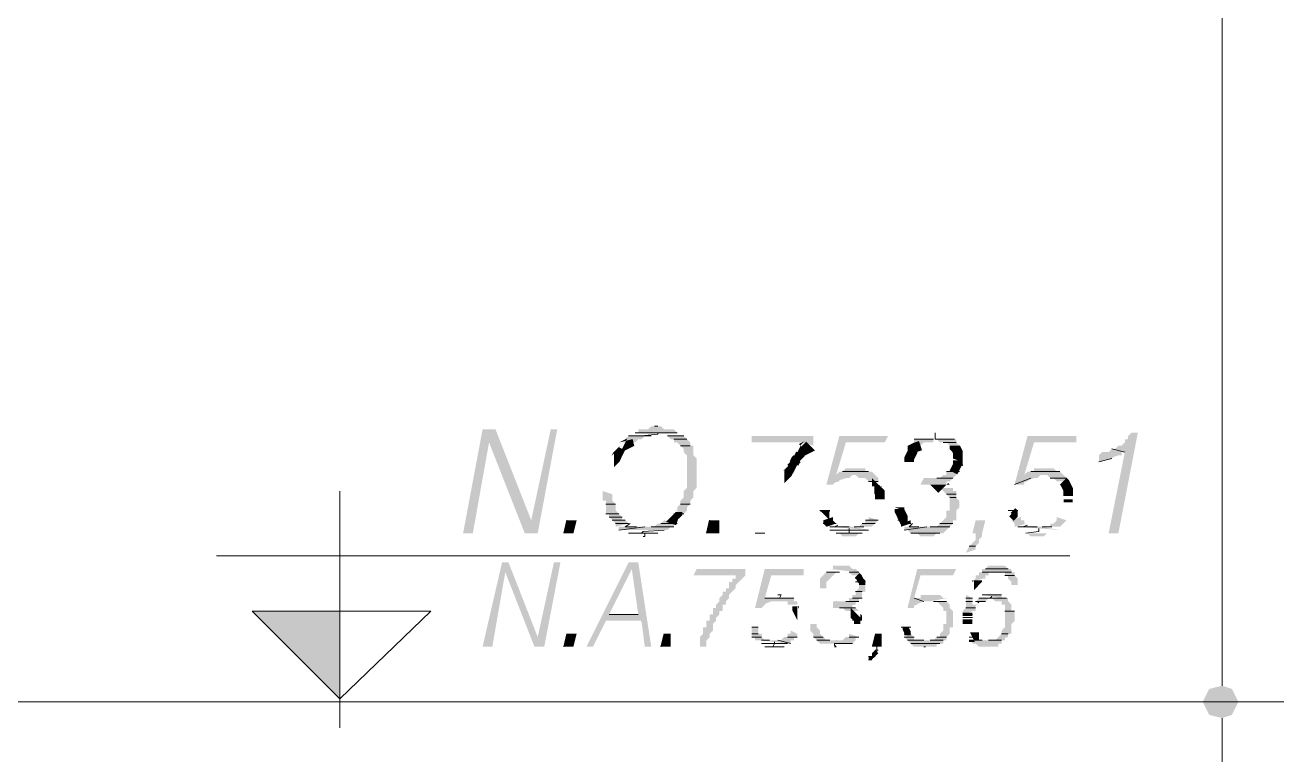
# Model space of a CAD drawing. Header units: millimetres. Extents: x 182 to 575, y -105 to 95.
# Drawn here: x 301.504 to 303.352, y 76.881 to 77.952 of the extents above; entities that cross this region are included whole.
import ezdxf

# ---------------------------------------------------------------- set-up
doc = ezdxf.new("R2010")
doc.units = ezdxf.units.MM
doc.header["$MEASUREMENT"] = 0
doc.layers.add('PDF_Geometry', color=7, linetype='Continuous')
doc.layers.add('PDF_Solid Fills', color=7, linetype='Continuous')

msp = doc.modelspace()

# ---------------------------------------------------------------- hatches: boundary and pattern name
at = {"layer": 'PDF_Solid Fills', "transparency": 33554559}
for points in [[(302.4040135875052, 77.35862357634167), (302.4040135875052, 77.3538634969766), (302.4611541166058, 77.3538634969766), (302.4563940107856, 77.35862357634167), (302.442107264754, 77.35862357634167), (302.4373471853889, 77.363386909675), (302.4230604393572, 77.363386909675), (302.4182971060237, 77.35862357634167)], [(302.2754393017909, 77.35862357634167), (302.2468690372407, 77.22529243877554), (302.1944886139603, 77.35862357634167), (302.1754417621084, 77.35862357634167), (302.1468682700449, 77.20624561337868), (302.1611550160767, 77.20624561337868), (302.1849652012619, 77.33957675094484), (302.2373456245423, 77.20624561337868), (302.2563924763941, 77.20624561337868), (302.2849659684576, 77.35862357634167)], [(302.6468689049656, 77.33957675094484), (302.6611556774524, 77.33481664512473), (302.6611556774524, 77.34910016364327), (302.570678322955, 77.34910016364327), (302.570678322955, 77.33957675094484)], [(302.6802025028493, 77.27767288851098), (302.6897259420026, 77.27767288851098), (302.6929018386942, 77.28084880284115), (302.699249354701, 77.2824362218443), (302.699249354701, 77.28402183324937), (302.7087727673994, 77.28719630120938), (302.7135361007328, 77.28719630120938), (302.718299434066, 77.2919596345427), (302.7230595134312, 77.2919596345427), (302.7278228467645, 77.28719630120938), (302.7373462594629, 77.28719630120938), (302.7421063652831, 77.2824362218443), (302.7563931113149, 77.2824362218443), (302.7563931113149, 77.28719630120938), (302.7516297779814, 77.2919596345427), (302.7468696986164, 77.29671974036282), (302.7373462594629, 77.29671974036282), (302.7373462594629, 77.30148304724113), (302.7087727673994, 77.30148304724113), (302.7040126880344, 77.29671974036282), (302.699249354701, 77.29671974036282), (302.6944892488809, 77.2919596345427), (302.7087727673994, 77.33957675094484), (302.7659165240132, 77.33957675094484), (302.7706798573466, 77.34910016364327), (302.699249354701, 77.34910016364327)], [(302.9706781906798, 77.28124498824195), (302.9754414975581, 77.2824362218443), (302.9778199201648, 77.28481463123245), (302.9849649367115, 77.28719630120938), (302.9897250160767, 77.28719630120938), (302.9944883494101, 77.2919596345427), (303.0040117621085, 77.2919596345427), (303.0087750954418, 77.28719630120938), (303.0135352012619, 77.28719630120938), (303.0182985345953, 77.2824362218443), (303.0373453599921, 77.2824362218443), (303.0278219472937, 77.2919596345427), (303.0230586139603, 77.29671974036282), (303.0182985345953, 77.29671974036282), (303.0135352012619, 77.30148304724113), (302.9849649367115, 77.30148304724113), (302.9849649367115, 77.29671974036282), (302.9754414975581, 77.29671974036282), (302.9706781906798, 77.2919596345427), (302.9849649367115, 77.33957675094484), (303.0468687991455, 77.33957675094484), (303.0468687991455, 77.34910016364327), (302.9754414975581, 77.34910016364327), (302.9563946721613, 77.27767288851098), (302.9706781906798, 77.27767288851098)], [(303.1225833275561, 77.34434005782316), (303.1182993017909, 77.34434005782316), (303.1182993017909, 77.33957675094484), (303.1135359684577, 77.33481664512473), (303.1087726351243, 77.33481664512473), (303.1040125557591, 77.3300533117914), (303.0992492224259, 77.3300533117914), (303.0944891166058, 77.3252932324263), (303.0849657039074, 77.3252932324263), (303.0802023705741, 77.32052989909297), (303.0802023705741, 77.31100648639455), (303.0992492224259, 77.31576656575967), (303.1016325193825, 77.31814986271618), (303.1087726351243, 77.32052989909297), (303.1135359684577, 77.32052989909297), (303.1135359684577, 77.3252932324263), (303.1182993017909, 77.3252932324263), (303.0944891166058, 77.20624561337868), (303.1087726351243, 77.20624561337868), (303.1373461536429, 77.3538634969766), (303.1278227144894, 77.3538634969766), (303.1230593811561, 77.34910016364327)], [(302.8802040636957, 77.31576656575967), (302.865917317664, 77.31576656575967), (302.8802040636957, 77.31100648639455)], [(302.8182969737486, 77.27767288851098), (302.8563938785105, 77.27767288851098), (302.8563938785105, 77.28190716089455), (302.8611539843307, 77.2824362218443), (302.865917317664, 77.28719630120938), (302.8706773970291, 77.2919596345427), (302.8754407303625, 77.29671974036282), (302.8611539843307, 77.30148304724113), (302.8611539843307, 77.29671974036282), (302.8563938785105, 77.29671974036282), (302.8563938785105, 77.2919596345427), (302.8516305716322, 77.2919596345427), (302.8468704658121, 77.28719630120938), (302.8230603070821, 77.28719630120938)], [(302.38020340232, 77.22529243877554), (302.38020340232, 77.23005254459565), (302.3754400954417, 77.23481587792898), (302.3706799896216, 77.23957595729405), (302.3706799896216, 77.24910262396071), (302.3659166562883, 77.25386270332578), (302.3659166562883, 77.26338614247922), (302.3516299102565, 77.26814947581258), (302.3516299102565, 77.25386270332578), (302.3563932435899, 77.25386270332578), (302.3563932435899, 77.23481587792898), (302.3611565769232, 77.23481587792898), (302.3611565769232, 77.23005254459565), (302.3659166562883, 77.22529243877554), (302.3706799896216, 77.22052913189722), (302.3706799896216, 77.21576902607714), (302.3897268414735, 77.22052913189722), (302.3849635081402, 77.22529243877554)], [(302.8421071324788, 77.21576902607714), (302.7944900425317, 77.21576902607714), (302.7944900425317, 77.21100569274378), (302.7992501218969, 77.21100569274378), (302.8040134552301, 77.20624561337868), (302.8135368679285, 77.20624561337868), (302.8182969737486, 77.20148228004538), (302.8373470531137, 77.20148228004538), (302.8421071324788, 77.20624561337868), (302.8516305716322, 77.20624561337868), (302.8563938785105, 77.21100569274378), (302.8611539843307, 77.21576902607714), (302.865917317664, 77.22052913189722), (302.865917317664, 77.22529243877554), (302.8706773970291, 77.22529243877554), (302.8706773970291, 77.23957595729405), (302.8754407303625, 77.24433929062738), (302.8754407303625, 77.25386270332578), (302.8706773970291, 77.25862603665911), (302.8706773970291, 77.26814947581258), (302.865917317664, 77.26814947581258), (302.865917317664, 77.27290955517762), (302.8468704658121, 77.27290955517762), (302.8516305716322, 77.26814947581258), (302.8563938785105, 77.26338614247922), (302.8611539843307, 77.25862603665911), (302.8611539843307, 77.23957595729405), (302.8563938785105, 77.23957595729405), (302.8563938785105, 77.23005254459565), (302.8516305716322, 77.22529243877554), (302.8468704658121, 77.22052913189722)], [(302.2992494869761, 77.22529243877554), (302.2944893811562, 77.20624561337868), (302.3087728996746, 77.20624561337868), (302.3135362330079, 77.22529243877554)], [(302.4516307039074, 77.21576902607714), (302.4563940107856, 77.21576902607714), (302.4563940107856, 77.22052913189722), (302.4611541166058, 77.22052913189722), (302.442107264754, 77.22529243877554), (302.4373471853889, 77.22052913189722), (302.4325838520555, 77.22052913189722), (302.4278205187222, 77.21576902607714), (302.3754400954417, 77.21576902607714), (302.3754400954417, 77.21100569274378), (302.4468705980872, 77.21100569274378)], [(302.5087744605211, 77.22529243877554), (302.5040111271878, 77.20624561337868), (302.5230612065528, 77.20624561337868), (302.5230612065528, 77.22529243877554)], [(302.6754424234841, 77.22529243877554), (302.6754424234841, 77.22052913189722), (302.6802025028493, 77.21576902607714), (302.6944892488809, 77.22052913189722), (302.6897259420026, 77.22529243877554), (302.6897259420026, 77.23005254459565)], [(302.8040134552301, 77.22052913189722), (302.8040134552301, 77.22529243877554), (302.7897267091984, 77.22052913189722), (302.7897267091984, 77.21576902607714)], [(302.8849641430609, 77.1776721213152), (302.8992509155477, 77.18243542819351), (302.8992509155477, 77.18719553401363), (302.9040109949127, 77.19195886734693), (302.9040109949127, 77.19671894671205), (302.908774328246, 77.20148228004538), (302.908774328246, 77.20624561337868), (302.9135376615794, 77.22529243877554), (302.8992509155477, 77.22529243877554), (302.8944875822142, 77.20624561337868), (302.8992509155477, 77.20624561337868), (302.8992509155477, 77.19671894671205), (302.8944875822142, 77.19195886734693), (302.8897274763942, 77.18719553401363)], [(302.9706781906798, 77.22529243877554), (302.9659180848598, 77.22529243877554), (302.9659180848598, 77.23005254459565), (302.9516313388281, 77.22529243877554), (302.9563946721613, 77.22052913189722), (302.9563946721613, 77.21576902607714), (302.9754414975581, 77.22052913189722), (302.9706781906798, 77.22052913189722)], [(302.7040126880344, 77.20148228004538), (302.7230595134312, 77.20148228004538), (302.7278228467645, 77.20624561337868), (302.699249354701, 77.20624561337868)], [(302.9802016033783, 77.20148228004538), (302.9992516827433, 77.20148228004538), (303.0040117621085, 77.20624561337868), (302.9754414975581, 77.20624561337868)], [(302.2802026351244, 77.16338860279669), (302.2563924763941, 77.05386439644747), (302.2135354658121, 77.16338860279669), (302.2040120266588, 77.16338860279669), (302.1754417621084, 77.03957765041574), (302.189725280627, 77.03957765041574), (302.208775359992, 77.14910185676496), (302.251632370574, 77.03957765041574), (302.2659158890926, 77.03957765041574), (302.2897260478227, 77.16338860279669)], [(302.9040109949127, 77.1443385234316), (302.8992509155477, 77.1443385234316), (302.8992509155477, 77.13957841761149), (302.8944875822142, 77.13481508427816), (302.908774328246, 77.13957841761149), (302.9135376615794, 77.13957841761149), (302.9135376615794, 77.1443385234316), (302.9182977409445, 77.1443385234316), (302.9182977409445, 77.14910185676496), (302.9421079261297, 77.14910185676496), (302.9421079261297, 77.1443385234316), (302.9468680054946, 77.1443385234316), (302.9468680054946, 77.13957841761149), (302.9516313388281, 77.13481508427816), (302.9516313388281, 77.13005500491309), (302.9611547515264, 77.13005500491309), (302.9611547515264, 77.13957841761149), (302.9563946721613, 77.1443385234316), (302.9563946721613, 77.14910185676496), (302.9516313388281, 77.14910185676496), (302.9516313388281, 77.15386193613), (302.9468680054946, 77.15386193613), (302.9421079261297, 77.15862526946336), (302.9182977409445, 77.15862526946336), (302.9135376615794, 77.15386193613), (302.908774328246, 77.15386193613), (302.908774328246, 77.14910185676496), (302.9040109949127, 77.14910185676496)], [(302.4944877144893, 77.03957765041574), (302.5040111271878, 77.03957765041574), (302.5040111271878, 77.04910106311414), (302.5087744605211, 77.05386439644747), (302.5087744605211, 77.05862450226758), (302.5135345398862, 77.0633878091459), (302.5135345398862, 77.0729112482993), (302.5182978732196, 77.07767132766443), (302.5182978732196, 77.08243466099776), (302.5230612065528, 77.08719799433106), (302.5230612065528, 77.09195807369616), (302.527821285918, 77.09195807369616), (302.527821285918, 77.1014815128496), (302.5325846192513, 77.1014815128496), (302.5325846192513, 77.10624481972792), (302.5373447250714, 77.11100492554803), (302.5373447250714, 77.11576825888136), (302.5421080584048, 77.12052833824643), (302.5468681377698, 77.12529167157976), (302.5468681377698, 77.13005500491309), (302.5516314711032, 77.13481508427816), (302.5563948044365, 77.13957841761149), (302.5611548838016, 77.1443385234316), (302.5611548838016, 77.15386193613), (302.4897276086693, 77.15386193613), (302.484964275336, 77.1443385234316), (302.5468681377698, 77.1443385234316), (302.5468681377698, 77.13957841761149), (302.5421080584048, 77.13957841761149), (302.5421080584048, 77.13481508427816), (302.5373447250714, 77.13481508427816), (302.5373447250714, 77.12529167157976), (302.5325846192513, 77.12529167157976), (302.5325846192513, 77.12052833824643), (302.527821285918, 77.12052833824643), (302.527821285918, 77.11576825888136), (302.5230612065528, 77.11100492554803), (302.5230612065528, 77.10624481972792), (302.5182978732196, 77.1014815128496), (302.5182978732196, 77.09672140702952), (302.5135345398862, 77.09672140702952), (302.5135345398862, 77.08719799433106), (302.5087744605211, 77.08719799433106), (302.5087744605211, 77.07767132766443), (302.5040111271878, 77.07767132766443), (302.5040111271878, 77.068147914966), (302.4992510213677, 77.068147914966), (302.4992510213677, 77.05862450226758), (302.4944877144893, 77.05386439644747)], [(302.5754416298332, 77.09672140702952), (302.5849650689868, 77.09672140702952), (302.5897251483518, 77.1014815128496), (302.5913132642536, 77.10306961993109), (302.5992518150184, 77.10624481972792), (302.6230587462354, 77.10624481972792), (302.6230587462354, 77.1014815128496), (302.6373454922672, 77.1014815128496), (302.6373454922672, 77.10624481972792), (302.6325821589338, 77.10624481972792), (302.6325821589338, 77.11100492554803), (302.5897251483518, 77.11100492554803), (302.5992518150184, 77.1443385234316), (302.6468689049656, 77.1443385234316), (302.6468689049656, 77.15386193613), (302.5897251483518, 77.15386193613)], [(302.6897259420026, 77.09672140702952), (302.7040126880344, 77.09672140702952), (302.7087727673994, 77.09195807369616), (302.7278228467645, 77.09195807369616), (302.7230595134312, 77.09672140702952), (302.718299434066, 77.09672140702952), (302.718299434066, 77.10080176326028), (302.7230595134312, 77.1014815128496), (302.7230595134312, 77.10624481972792), (302.7278228467645, 77.10624481972792), (302.7278228467645, 77.11100492554803), (302.7325829525846, 77.11100492554803), (302.7325829525846, 77.12052833824643), (302.7373462594629, 77.12052833824643), (302.7373462594629, 77.13005500491309), (302.7278228467645, 77.13005500491309), (302.7278228467645, 77.12529167157976), (302.7230595134312, 77.12052833824643), (302.7230595134312, 77.11576825888136), (302.718299434066, 77.11576825888136), (302.718299434066, 77.11100492554803), (302.7135361007328, 77.11100492554803), (302.7135361007328, 77.10624481972792), (302.6897259420026, 77.10624481972792)], [(302.8849641430609, 77.09672140702952), (302.8802040636957, 77.09195807369616), (302.8802040636957, 77.08719799433106), (302.8944875822142, 77.09195807369616), (302.8992509155477, 77.09195807369616), (302.8992509155477, 77.10029189465621), (302.9040109949127, 77.1014815128496), (302.8944875822142, 77.1014815128496), (302.8944875822142, 77.11100492554803), (302.8849641430609, 77.11576825888136)], [(302.5754416298332, 77.05386439644747), (302.5754416298332, 77.04910106311414), (302.5802017356534, 77.04910106311414), (302.6278220795688, 77.04434098374907), (302.6278220795688, 77.04910106311414), (302.6325821589338, 77.04910106311414), (302.6325821589338, 77.05386439644747), (302.6373454922672, 77.05386439644747), (302.6373454922672, 77.05862450226758), (302.6278220795688, 77.0633878091459), (302.6278220795688, 77.05862450226758), (302.6230587462354, 77.05862450226758), (302.6230587462354, 77.05386439644747), (302.6182986404153, 77.05386439644747), (302.613535333537, 77.04910106311414), (302.5897251483518, 77.04910106311414), (302.5849650689868, 77.05386439644747), (302.5849650689868, 77.05862450226758), (302.5802017356534, 77.05862450226758), (302.5802017356534, 77.068147914966), (302.570678322955, 77.068147914966), (302.570678322955, 77.05386439644747)], [(302.7040126880344, 77.04910106311414), (302.6802025028493, 77.04910106311414), (302.6754424234841, 77.05386439644747), (302.6706790901508, 77.05862450226758), (302.6706790901508, 77.0633878091459), (302.6659157568175, 77.068147914966), (302.6659157568175, 77.0729112482993), (302.656392344119, 77.0729112482993), (302.656392344119, 77.0633878091459), (302.6611556774524, 77.05862450226758), (302.6611556774524, 77.05386439644747), (302.6659157568175, 77.04910106311414), (302.6706790901508, 77.04434098374907), (302.718299434066, 77.04434098374907), (302.7230595134312, 77.04910106311414), (302.7230595134312, 77.05386439644747), (302.7278228467645, 77.05386439644747), (302.7135361007328, 77.05862450226758), (302.7135361007328, 77.05386439644747), (302.7087727673994, 77.05386439644747)], [(302.2992494869761, 77.05862450226758), (302.2944893811562, 77.03957765041574), (302.3087728996746, 77.03957765041574), (302.3135362330079, 77.05862450226758)], [(302.442107264754, 77.05862450226758), (302.4373471853889, 77.03957765041574), (302.4516307039074, 77.03957765041574), (302.4516307039074, 77.05862450226758)], [(302.7516297779814, 77.05862450226758), (302.7468696986164, 77.03957765041574), (302.7611564446481, 77.03957765041574), (302.7611564446481, 77.05862450226758)], [(302.7468696986164, 77.02053079856387), (302.7516297779814, 77.02529090438398), (302.7563931113149, 77.03005423771734), (302.7516297779814, 77.03481431708238), (302.7468696986164, 77.03005423771734), (302.7468696986164, 77.02529090438398), (302.7421063652831, 77.02529090438398), (302.7421063652831, 77.02053079856387)], [(303.2421070002036, 76.93957688321996), (303.2611538520556, 76.93481677739985), (303.2754405980874, 76.93957688321996), (303.2849640372408, 76.95862370861681), (303.2754405980874, 76.9776737879819), (303.2611538520556, 76.98243389380198), (303.2421070002036, 76.9776737879819), (303.2325835875052, 76.95862370861681)]]:
    msp.add_hatch(color=256, dxfattribs=at).paths.add_polyline_path(points)
h = msp.add_hatch(color=256, dxfattribs=at)
h.paths.add_polyline_path([(302.4135370002037, 77.34910016364327), (302.3897268414735, 77.34910016364327), (302.3849635081402, 77.34434005782316), (302.38020340232, 77.33957675094484), (302.399250254172, 77.33957675094484), (302.4040135875052, 77.34434005782316), (302.4087736668704, 77.34434005782316)])
h.paths.add_polyline_path([(302.4659174499392, 77.25386270332578), (302.4659174499392, 77.24910262396071), (302.4611541166058, 77.24433929062738), (302.4611541166058, 77.23957595729405), (302.4563940107856, 77.23957595729405), (302.4706775293042, 77.23481587792898), (302.4754408626376, 77.23957595729405), (302.4754408626376, 77.24433929062738), (302.4802041959708, 77.24910262396071), (302.4802041959708, 77.25386270332578), (302.484964275336, 77.25862603665911), (302.484964275336, 77.26814947581258), (302.4897276086693, 77.27290955517762), (302.4897276086693, 77.31576656575967), (302.484964275336, 77.32052989909297), (302.484964275336, 77.33481664512473), (302.4802041959708, 77.33481664512473), (302.4802041959708, 77.33957675094484), (302.4754408626376, 77.34434005782316), (302.4706775293042, 77.34910016364327), (302.4468705980872, 77.34910016364327), (302.4516307039074, 77.34434005782316), (302.4563940107856, 77.34434005782316), (302.4563940107856, 77.33957675094484), (302.4611541166058, 77.33957675094484), (302.4659174499392, 77.33481664512473), (302.4706775293042, 77.3300533117914), (302.4706775293042, 77.3252932324263), (302.4754408626376, 77.32052989909297), (302.4754408626376, 77.27290955517762), (302.4706775293042, 77.26814947581258), (302.4706775293042, 77.25862603665911)])
h = msp.add_hatch(color=256, dxfattribs=at)
h.paths.add_polyline_path([(302.8182969737486, 77.33481664512473), (302.8230603070821, 77.33957675094484), (302.8373470531137, 77.33957675094484), (302.8373470531137, 77.34434005782316), (302.8087735610503, 77.34434005782316), (302.8087735610503, 77.33957675094484), (302.8040134552301, 77.33481664512473)])
h.paths.add_polyline_path([(302.8754407303625, 77.33481664512473), (302.8706773970291, 77.33957675094484), (302.8706773970291, 77.34434005782316), (302.8421071324788, 77.34434005782316), (302.8468704658121, 77.33957675094484), (302.8516305716322, 77.33957675094484), (302.857584103278, 77.3383865261774), (302.8611539843307, 77.33481664512473)])
h = msp.add_hatch(color=256, dxfattribs=at)
h.paths.add_polyline_path([(302.6849658361825, 77.21576902607714), (302.7421063652831, 77.21100569274378), (302.718299434066, 77.21576902607714)])
h.paths.add_polyline_path([(302.7278228467645, 77.21576902607714), (302.7468696986164, 77.21576902607714), (302.7516297779814, 77.22052913189722), (302.7563931113149, 77.22529243877554), (302.7421063652831, 77.23005254459565), (302.7421063652831, 77.22529243877554), (302.7373462594629, 77.22529243877554), (302.7373462594629, 77.22052913189722), (302.7325829525846, 77.22052913189722)])
h = msp.add_hatch(color=256, dxfattribs=at)
h.paths.add_polyline_path([(302.9611547515264, 77.21576902607714), (303.0230586139603, 77.21100569274378), (302.9944883494101, 77.21576902607714)])
h.paths.add_polyline_path([(303.0087750954418, 77.21576902607714), (303.0230586139603, 77.21576902607714), (303.0278219472937, 77.22052913189722), (303.032585280627, 77.22529243877554), (303.0182985345953, 77.23005254459565), (303.0182985345953, 77.22529243877554), (303.0135352012619, 77.22052913189722), (303.0087750954418, 77.22052913189722)])
h = msp.add_hatch(color=256, dxfattribs=at)
h.paths.add_polyline_path([(302.3944869208386, 77.15386193613), (302.4040135875052, 77.08719799433106), (302.3611565769232, 77.08719799433106)])
h.paths.add_polyline_path([(302.4230604393572, 77.03957765041574), (302.4040135875052, 77.16338860279669), (302.3897268414735, 77.16338860279669), (302.3278229790396, 77.03957765041574), (302.337346391738, 77.03957765041574), (302.3563932435899, 77.07767132766443), (302.407823996959, 77.07767132766443), (302.4092055915564, 77.07421710801731), (302.4135370002037, 77.03957765041574)], flags=0)
h = msp.add_hatch(color=256, dxfattribs=at)
h.paths.add_polyline_path([(302.6706790901508, 77.12529167157976), (302.6802025028493, 77.12529167157976), (302.6802025028493, 77.13481508427816), (302.6897259420026, 77.1443385234316), (302.6944892488809, 77.14910185676496), (302.6802025028493, 77.14910185676496), (302.6754424234841, 77.1443385234316), (302.6706790901508, 77.13957841761149)])
h.paths.add_polyline_path([(302.7325829525846, 77.1443385234316), (302.7278228467645, 77.14910185676496), (302.7135361007328, 77.14910185676496), (302.718299434066, 77.1443385234316)])
h.paths.add_polyline_path([(302.7230595134312, 77.15386193613), (302.718299434066, 77.15386193613), (302.7135361007328, 77.15862526946336), (302.6897259420026, 77.15862526946336), (302.6897259420026, 77.15386193613), (302.6849658361825, 77.15386193613), (302.7278228467645, 77.14910185676496)])
h = msp.add_hatch(color=256, dxfattribs=at)
h.paths.add_polyline_path([(302.7944900425317, 77.05386439644747), (302.7992501218969, 77.04910106311414), (302.8040134552301, 77.04434098374907), (302.8087735610503, 77.03957765041574), (302.8421071324788, 77.03957765041574), (302.8421071324788, 77.04434098374907), (302.8516305716322, 77.04434098374907), (302.8516305716322, 77.04910106311414), (302.8563938785105, 77.04910106311414), (302.8563938785105, 77.05386439644747), (302.8611539843307, 77.05862450226758), (302.8611539843307, 77.068147914966), (302.865917317664, 77.068147914966), (302.865917317664, 77.09195807369616), (302.8611539843307, 77.09672140702952), (302.8611539843307, 77.1014815128496), (302.8563938785105, 77.10624481972792), (302.8421071324788, 77.10624481972792), (302.8468704658121, 77.1014815128496), (302.8516305716322, 77.09672140702952), (302.8516305716322, 77.09195807369616), (302.8563938785105, 77.09195807369616), (302.8563938785105, 77.0729112482993), (302.8516305716322, 77.0729112482993), (302.8516305716322, 77.0633878091459), (302.8468704658121, 77.05862450226758), (302.8468704658121, 77.05386439644747), (302.8421071324788, 77.05386439644747), (302.8373470531137, 77.04910106311414), (302.8087735610503, 77.04910106311414), (302.8087735610503, 77.05386439644747), (302.8040134552301, 77.05862450226758)])
h.paths.add_polyline_path([(302.8087735610503, 77.0998944583346), (302.8135368679285, 77.1014815128496), (302.8135368679285, 77.10243570859916), (302.8230603070821, 77.10624481972792), (302.8325837197804, 77.10624481972792), (302.8563938785105, 77.11100492554803), (302.8516305716322, 77.11100492554803), (302.8468704658121, 77.11576825888136), (302.8182969737486, 77.11576825888136), (302.8182969737486, 77.11100492554803), (302.8087735610503, 77.11100492554803), (302.8182969737486, 77.1443385234316), (302.865917317664, 77.1443385234316), (302.8706773970291, 77.15386193613), (302.8135368679285, 77.15386193613), (302.7992501218969, 77.09672140702952), (302.8087735610503, 77.09672140702952)])
h = msp.add_hatch(color=256, dxfattribs=at)
h.paths.add_polyline_path([(302.9373445927963, 77.11576825888136), (302.908774328246, 77.11576825888136), (302.9373445927963, 77.11100492554803)])
h.paths.add_polyline_path([(302.9171075178343, 77.10981469582308), (302.9230610742777, 77.11100492554803), (302.9040109949127, 77.11100492554803), (302.8992509155477, 77.10624481972792), (302.9135376615794, 77.10624481972792)])
h.paths.add_polyline_path([(302.9278211800979, 77.04910106311414), (302.8944875822142, 77.04910106311414), (302.8944875822142, 77.04434098374907), (302.8992509155477, 77.04434098374907), (302.9040109949127, 77.03957765041574), (302.9325844869761, 77.03957765041574), (302.9325844869761, 77.04434098374907), (302.9373445927963, 77.04434098374907), (302.9373445927963, 77.04910106311414), (302.9421079261297, 77.04910106311414), (302.9421079261297, 77.05267396999915), (302.9468680054946, 77.05386439644747), (302.9468680054946, 77.05862450226758), (302.9516313388281, 77.05862450226758), (302.9516313388281, 77.0729112482993), (302.9563946721613, 77.07767132766443), (302.9563946721613, 77.09195807369616), (302.9516313388281, 77.09195807369616), (302.9516313388281, 77.1014815128496), (302.9468680054946, 77.10624481972792), (302.9468680054946, 77.11100492554803), (302.9373445927963, 77.11100492554803), (302.9230610742777, 77.11100492554803), (302.9278211800979, 77.10624481972792), (302.9373445927963, 77.10624481972792), (302.9373445927963, 77.1014815128496), (302.9421079261297, 77.1014815128496), (302.9421079261297, 77.068147914966), (302.9373445927963, 77.0633878091459), (302.9373445927963, 77.05862450226758), (302.9325844869761, 77.05386439644747)])

# ---------------------------------------------------------------- linework, layer by layer
at = {"layer": 'PDF_Geometry', "lineweight": 13}
for points in [[(303.2611538520556, 76.98243389380198), (303.2611538520556, 77.01100738586547), (303.2611538520556, 80.158625904384), (303.2611538520556, 80.18243608956917)], [(302.4325838520555, 77.363386909675), (302.4278205187222, 77.363386909675), (302.4325838520555, 77.363386909675)], [(302.4278205187222, 77.363386909675), (302.4325838520555, 77.363386909675), (302.4278205187222, 77.363386909675)], [(302.3897268414735, 77.34910016364327), (302.4230604393572, 77.34910016364327), (302.3897268414735, 77.34910016364327)], [(302.399250254172, 77.3538634969766), (302.4611541166058, 77.3538634969766), (302.399250254172, 77.3538634969766)], [(302.4087736800979, 77.34910016364327), (302.4325822250714, 77.3514818303099), (302.4325838520555, 77.3538634969766), (302.4325838520555, 77.3538634969766)], [(302.4468705980872, 77.34910016364327), (302.4706775293042, 77.34910016364327), (302.4468705980872, 77.34910016364327)], [(302.4754408626376, 77.34434005782316), (302.4563940107856, 77.34434005782316), (302.4754408626376, 77.34434005782316)], [(302.8087735610503, 77.34434005782316), (302.8373470531137, 77.34434005782316), (302.8087735610503, 77.34434005782316)], [(302.8682973573466, 77.34434005782316), (302.8397270927962, 77.34434005782316), (302.8397254790397, 77.34910016364327), (302.8397270927962, 77.34910016364327), (302.8397254790397, 77.34910016364327), (302.8397270927962, 77.3538634969766), (302.8397270927962, 77.3538634969766)], [(302.4659174499392, 77.33481664512473), (302.4802041959708, 77.33481664512473), (302.4659174499392, 77.33481664512473)], [(302.8516305716322, 77.33957675094484), (302.8706773970291, 77.33957675094484), (302.8516305716322, 77.33957675094484)], [(302.8802040636957, 77.30624315306122), (302.865917317664, 77.30624315306122), (302.8802040636957, 77.30624315306122)], [(302.7040126880344, 77.29671974036282), (302.7421063652831, 77.29671974036282), (302.7040126880344, 77.29671974036282)], [(302.827820386447, 77.28719630120938), (302.827820386447, 77.28719630120938), (302.827820386447, 77.28719630120938)], [(302.865917317664, 77.28719630120938), (302.8421071324788, 77.28719630120938), (302.865917317664, 77.28719630120938)], [(302.8754407303625, 77.29671974036282), (302.8563938785105, 77.29671974036282), (302.8754407303625, 77.29671974036282)], [(302.8563938785105, 77.29671974036282), (302.8754407303625, 77.29671974036282), (302.8563938785105, 77.29671974036282)], [(303.0230586139603, 77.29671974036282), (302.9802016033783, 77.29671974036282), (303.0230586139603, 77.29671974036282)], [(301.9659167885635, 76.92053003136812), (301.9659167885635, 77.26814947581258)], [(302.7421063652831, 77.2824362218443), (302.7563931113149, 77.2824362218443), (302.7421063652831, 77.2824362218443)], [(302.3706799896216, 77.24910262396071), (302.3563932435899, 77.24910262396071), (302.3706799896216, 77.24910262396071)], [(302.4659174499392, 77.24910262396071), (302.4802041959708, 77.24910262396071), (302.4659174499392, 77.24910262396071)], [(302.4802041959708, 77.24910262396071), (302.4659174499392, 77.24910262396071), (302.4802041959708, 77.24910262396071)], [(302.8563938785105, 77.26338614247922), (302.8706773970291, 77.26338614247922), (302.8563938785105, 77.26338614247922)], [(302.8706773970291, 77.25862603665911), (302.8611539843307, 77.25862603665911), (302.8706773970291, 77.25862603665911)], [(302.3754400954417, 77.23481587792898), (302.3563932435899, 77.23481587792898), (302.3754400954417, 77.23481587792898)], [(302.4706775293042, 77.23481587792898), (302.4563940107856, 77.23481587792898), (302.4706775293042, 77.23481587792898)], [(302.7944900425317, 77.23481587792898), (302.7849633758651, 77.23481587792898), (302.7944900425317, 77.23481587792898)], [(302.2944893811562, 77.20624561337868), (302.2992494869761, 77.22529243877554), (302.2944893811562, 77.20624561337868)], [(302.38020340232, 77.23005254459565), (302.3611565769232, 77.23005254459565), (302.38020340232, 77.23005254459565)], [(302.3659166562883, 77.22529243877554), (302.3849635081402, 77.22529243877554), (302.3659166562883, 77.22529243877554)], [(302.3897268414735, 77.22052913189722), (302.3706799896216, 77.22052913189722), (302.3897268414735, 77.22052913189722)], [(302.4016319208386, 77.21576902607714), (302.3849651218968, 77.21576902607714), (302.3921068811561, 77.22052913189722)], [(302.4230604393572, 77.21576902607714), (302.4563940107856, 77.21576902607714), (302.4230604393572, 77.21576902607714)], [(302.4373471853889, 77.22052913189722), (302.4611541166058, 77.22052913189722), (302.4373471853889, 77.22052913189722)], [(302.5040111271878, 77.20624561337868), (302.5087744605211, 77.22529243877554), (302.5040111271878, 77.20624561337868)], [(302.6944892488809, 77.22052913189722), (302.6754424234841, 77.22052913189722), (302.6944892488809, 77.22052913189722)], [(302.7063927277169, 77.21576902607714), (302.6921075954418, 77.21576902607714), (302.696869301791, 77.21814907898718)], [(302.7135361007328, 77.21338735941043), (302.7135361007328, 77.21100569274378), (302.7135361007328, 77.21100569274378), (302.7135361007328, 77.20624561337868), (302.7135361007328, 77.20624561337868)], [(302.7206794737486, 77.21576902607714), (302.7349646060238, 77.21576902607714), (302.7278228467645, 77.21576902607714)], [(302.7516297779814, 77.22052913189722), (302.7325829525846, 77.22052913189722), (302.7516297779814, 77.22052913189722)], [(302.7563931113149, 77.22529243877554), (302.7373462594629, 77.22529243877554), (302.7563931113149, 77.22529243877554)], [(302.7849633758651, 77.22529243877554), (302.7992501218969, 77.22529243877554), (302.7849633758651, 77.22529243877554)], [(302.8040134552301, 77.22052913189722), (302.7897267091984, 77.22052913189722), (302.8040134552301, 77.22052913189722)], [(302.8159169208386, 77.21576902607714), (302.8016317885634, 77.21576902607714), (302.8063935081401, 77.22052913189722)], [(302.8325837197804, 77.21576902607714), (302.8611539843307, 77.21576902607714), (302.8325837197804, 77.21576902607714)], [(302.8468704658121, 77.22052913189722), (302.865917317664, 77.22052913189722), (302.8468704658121, 77.22052913189722)], [(302.982583270045, 77.21576902607714), (302.9682981377698, 77.21576902607714), (302.9754414975581, 77.21814907898718)], [(302.9921066827433, 77.21338735941043), (302.9921066827433, 77.21100569274378), (302.9921083097274, 77.21100569274378), (302.9921066959708, 77.20862565306126), (302.973059844119, 77.20624561337868)], [(302.9968700160767, 77.21576902607714), (303.0111551483518, 77.21576902607714), (303.006393428775, 77.21576902607714)], [(302.4325838520555, 77.20624561337868), (302.3897268414735, 77.20624561337868), (302.4325838520555, 77.20624561337868)], [(302.411155333537, 77.20148228004538), (302.4135353864471, 77.20148228004538), (302.4135370134312, 77.20148228004538), (302.4135353864471, 77.20624561337868), (302.4135353864471, 77.20624561337868), (302.4087736800979, 77.20624561337868), (302.4111553467645, 77.20862565306126), (302.442107264754, 77.21100569274378)], [(302.5897251483518, 77.20624561337868), (302.5754416298332, 77.20624561337868), (302.5897251483518, 77.20624561337868)], [(302.7421063652831, 77.21100569274378), (302.6849658361825, 77.21100569274378), (302.7421063652831, 77.21100569274378)], [(302.6944892488809, 77.20624561337868), (302.7325829525846, 77.20624561337868), (302.6944892488809, 77.20624561337868)], [(302.8040134552301, 77.20624561337868), (302.8468704658121, 77.20624561337868), (302.8040134552301, 77.20624561337868)], [(302.8421071324788, 77.20624561337868), (302.8087735610503, 77.20624561337868), (302.8421071324788, 77.20624561337868)], [(302.8992509155477, 77.18719553401363), (302.8897274763942, 77.18719553401363), (302.8992509155477, 77.18719553401363)], [(302.8897274763942, 77.18719553401363), (302.8992509155477, 77.18719553401363), (302.8897274763942, 77.18719553401363)], [(301.784965307082, 77.17291201549509), (303.0373453599921, 77.17291201549509)], [(302.6802025028493, 77.14910185676496), (302.699249354701, 77.14910185676496), (302.6802025028493, 77.14910185676496)], [(302.699249354701, 77.14910185676496), (302.6802025028493, 77.14910185676496), (302.699249354701, 77.14910185676496)], [(302.7135361007328, 77.14910185676496), (302.7278228467645, 77.14910185676496), (302.7135361007328, 77.14910185676496)], [(302.7230595134312, 77.13957841761149), (302.7325829525846, 77.13957841761149), (302.7230595134312, 77.13957841761149)], [(302.9516313388281, 77.14910185676496), (302.908774328246, 77.14910185676496), (302.9516313388281, 77.14910185676496)], [(302.9135376615794, 77.15386193613), (302.9468680054946, 77.15386193613), (302.9135376615794, 77.15386193613)], [(302.9563946721613, 77.1443385234316), (302.9421079261297, 77.1443385234316), (302.9563946721613, 77.1443385234316)], [(302.7373462594629, 77.13481508427816), (302.7230595134312, 77.13481508427816), (302.7373462594629, 77.13481508427816)], [(302.7230595134312, 77.12052833824643), (302.7325829525846, 77.12052833824643), (302.7230595134312, 77.12052833824643)], [(302.5897251483518, 77.11100492554803), (302.6325821589338, 77.11100492554803), (302.5897251483518, 77.11100492554803)], [(302.6111552806269, 77.11576825888136), (302.6087736139604, 77.11576825888136), (302.6135353203096, 77.11576825888136), (302.6135369472937, 77.11576825888136), (302.6111552806269, 77.11100492554803), (302.6111536536428, 77.11100492554803)], [(302.6944892488809, 77.10624481972792), (302.6944892488809, 77.10624481972792), (302.6944892488809, 77.10624481972792)], [(302.7087727673994, 77.10624481972792), (302.7278228467645, 77.10624481972792), (302.7087727673994, 77.10624481972792)], [(302.718299434066, 77.11100492554803), (302.7325829525846, 77.11100492554803), (302.718299434066, 77.11100492554803)], [(302.8230603070821, 77.10624481972792), (302.8087735610503, 77.11100492554803), (302.8230603070821, 77.10624481972792)], [(302.8563938785105, 77.10624481972792), (302.8373470531137, 77.10624481972792), (302.8563938785105, 77.10624481972792)], [(302.8849641430609, 77.11100492554803), (302.8944875822142, 77.11100492554803), (302.8849641430609, 77.11100492554803)], [(302.8944875822142, 77.10624481972792), (302.8849641430609, 77.10624481972792), (302.8944875822142, 77.10624481972792)], [(302.8992509155477, 77.10624481972792), (302.9135376615794, 77.10624481972792), (302.8992509155477, 77.10624481972792)], [(302.9135376615794, 77.10624481972792), (302.8992509155477, 77.10624481972792), (302.9135376615794, 77.10624481972792)], [(302.9063942885635, 77.10624481972792), (302.9016309552301, 77.10624481972792), (302.9040109949127, 77.10386316628876)], [(302.9040109949127, 77.11100492554803), (302.9421079261297, 77.11100492554803), (302.9040109949127, 77.11100492554803)], [(302.908774328246, 77.11576825888136), (302.9373445927963, 77.11576825888136), (302.908774328246, 77.11576825888136)], [(302.9325844869761, 77.11576825888136), (302.9135376615794, 77.11576825888136), (302.9325844869761, 77.11576825888136)], [(302.9230594605211, 77.11338659221465), (302.9206777938545, 77.11100492554803), (302.9444879658122, 77.11100492554803)], [(302.3611565769232, 77.08719799433106), (302.4040135875052, 77.08719799433106), (302.3611565769232, 77.08719799433106)], [(302.7230595134312, 77.09672140702952), (302.699249354701, 77.09672140702952), (302.7230595134312, 77.09672140702952)], [(302.8944875822142, 77.08719799433106), (302.8802040636957, 77.08719799433106), (302.8944875822142, 77.08719799433106)], [(302.8849641430609, 77.09672140702952), (302.8992509155477, 77.09672140702952), (302.8849641430609, 77.09672140702952)], [(302.9421079261297, 77.09195807369616), (302.9563946721613, 77.09195807369616), (302.9421079261297, 77.09195807369616)], [(302.8802040636957, 77.08243466099776), (302.8944875822142, 77.08243466099776), (302.8802040636957, 77.08243466099776)], [(302.2944893811562, 77.03957765041574), (302.2992494869761, 77.05862450226758), (302.2944893811562, 77.03957765041574)], [(302.4373471853889, 77.03957765041574), (302.442107264754, 77.05862450226758), (302.4373471853889, 77.03957765041574)], [(302.570678322955, 77.05862450226758), (302.5802017356534, 77.05862450226758), (302.570678322955, 77.05862450226758)], [(302.5849650689868, 77.05386439644747), (302.570678322955, 77.05386439644747), (302.5849650689868, 77.05386439644747)], [(302.5968701483519, 77.04910106311414), (302.5849650557593, 77.04910106311414), (302.5897251483518, 77.04910106311414)], [(302.604011907611, 77.04672102343159), (302.604011907611, 77.04434098374907), (302.604011907611, 77.04434098374907), (302.6016318547011, 77.03957765041574), (302.5921068150185, 77.03957765041574)], [(302.6230587462354, 77.05386439644747), (302.6373454922672, 77.05386439644747), (302.6230587462354, 77.05386439644747)], [(302.6754424234841, 77.05386439644747), (302.6611556774524, 77.05386439644747), (302.6754424234841, 77.05386439644747)], [(302.6659157568175, 77.04910106311414), (302.6849658361825, 77.04910106311414), (302.6659157568175, 77.04910106311414)], [(302.6849658361825, 77.04910106311414), (302.6659157568175, 77.04910106311414), (302.6849658361825, 77.04910106311414)], [(302.6944892488809, 77.04910106311414), (302.6944892488809, 77.04910106311414), (302.6944892488809, 77.04910106311414)], [(302.7135361007328, 77.05386439644747), (302.7278228467645, 77.05386439644747), (302.7135361007328, 77.05386439644747)], [(302.7944900425317, 77.05862450226758), (302.8040134552301, 77.05862450226758), (302.7944900425317, 77.05862450226758)], [(302.8040134552301, 77.05862450226758), (302.7944900425317, 77.05862450226758), (302.8040134552301, 77.05862450226758)], [(302.8087735610503, 77.05386439644747), (302.7944900425317, 77.05386439644747), (302.8087735610503, 77.05386439644747)], [(302.7944900425317, 77.05386439644747), (302.8087735610503, 77.05386439644747), (302.7944900425317, 77.05386439644747)], [(302.7992501218969, 77.04910106311414), (302.8182969737486, 77.04910106311414), (302.7992501218969, 77.04910106311414)], [(302.8182969737486, 77.04910106311414), (302.7992501218969, 77.04910106311414), (302.8182969737486, 77.04910106311414)], [(302.8325837197804, 77.04910106311414), (302.8516305716322, 77.04910106311414), (302.8325837197804, 77.04910106311414)], [(302.8563938785105, 77.05386439644747), (302.8421071324788, 77.05386439644747), (302.8563938785105, 77.05386439644747)], [(302.8421071324788, 77.05386439644747), (302.8563938785105, 77.05386439644747), (302.8421071324788, 77.05386439644747)], [(302.8897274763942, 77.05386439644747), (302.9040109949127, 77.05386439644747), (302.8897274763942, 77.05386439644747)], [(302.908774328246, 77.04910106311414), (302.8897274763942, 77.04910106311414), (302.908774328246, 77.04910106311414)], [(302.9373445927963, 77.05862450226758), (302.9468680054946, 77.05862450226758), (302.9373445927963, 77.05862450226758)], [(302.6230587462354, 77.04434098374907), (302.5849650689868, 77.04434098374907), (302.6230587462354, 77.04434098374907)], [(302.6182986404153, 77.03957765041574), (302.5897251483518, 77.03957765041574), (302.6182986404153, 77.03957765041574)], [(302.6087752277169, 77.03957765041574), (302.5944884816852, 77.03957765041574), (302.6087752277169, 77.03957765041574)], [(302.5944884816852, 77.03957765041574), (302.6087752277169, 77.03957765041574), (302.5944884816852, 77.03957765041574)], [(302.6921075954418, 77.03957765041574), (302.6944876483518, 77.03957765041574), (302.6944892621084, 77.03957765041574), (302.6944876351242, 77.03957765041574), (302.6921075954418, 77.04195931708242), (302.6921075954418, 77.04434098374907), (302.718299434066, 77.04434098374907)], [(302.7516297779814, 77.03481431708238), (302.7563931113149, 77.03481431708238), (302.7516297779814, 77.03481431708238)], [(302.7540114446481, 77.03957765041574), (302.7540114446481, 77.03719598374909), (302.7540114446481, 77.03243427739986)], [(302.8040134552301, 77.04434098374907), (302.8468704658121, 77.04434098374907), (302.8040134552301, 77.04434098374907)], [(302.8254419605212, 77.03957765041574), (302.8230602938545, 77.03957765041574), (302.8230586800979, 77.03957765041574), (302.8230603070821, 77.03957765041574)], [(302.7516297779814, 77.02529090438398), (302.7421063652831, 77.02529090438398), (302.7516297779814, 77.02529090438398)], [(302.7516297779814, 77.02529090438398), (302.7421063652831, 77.02053079856387), (302.7516297779814, 77.02529090438398)], [(303.2611538520556, 73.73481458163266), (303.2611538520556, 73.75862474036282), (303.2611538520556, 76.91100661866972), (303.2611538520556, 76.93481677739985)]]:
    msp.add_lwpolyline(points, dxfattribs=at)
for points in [[(302.3968685875052, 77.33957675094484, 0.01010225500013616, 0.01010225500013616, 0), (302.3873451615793, 77.3371966980348, 0.01428351851852009, 0.01428351851852009, 0), (302.3825834684577, 77.33481664512473, 0, 0, 0), (302.3802034155476, 77.3300533117914, 0.009523412698411806, 0.009523412698411806, 0), (302.3778217488809, 77.3252932324263, 0.01428674603174397, 0.01428674603174397, 0), (302.3730600293042, 77.32052989909297, 0.01428674603174397, 0.01428674603174397, 0), (302.3706799896216, 77.31576656575967, 0.01428674603174397, 0.01428674603174397, 0), (302.3682983361824, 77.3133865260771, 0, 0, 0), (302.3682983361824, 77.30862481972792, 0, 0, 0), (302.3659182832724, 77.30386310015118, 0, 0, 0), (302.3635366166058, 77.29910139380198, 0, 0, 0), (302.3635366166058, 77.29433968745278, 0, 0, 0), (302.3611549499392, 77.28957796787606, 0, 0, 0), (302.3611549499392, 77.28481626152683, 0, 0, 0), (302.3587732832724, 77.28005455517766, 0, 0, 0), (302.3587732832724, 77.27529122184433, 0, 0, 0), (302.3587732832724, 77.2705295154951, 0, 0, 0), (302.3587732832724, 77.2657678091459, 0, 0, 0)], [(302.6468689049656, 77.3371966980348, 0.01010001958904387, 0.01010001958904387, 0), (302.6516322515265, 77.33243497845805, 0.01904685185185226, 0.01904685185185226, 0), (302.6468689181931, 77.3300533117914, 0.01428674603174397, 0.01428674603174397, 0), (302.6444888652831, 77.32767327210885, 0.01009880266302658, 0.01009880266302658, 0), (302.6421071986164, 77.32291156575965, 0.01428674603174397, 0.01428674603174397, 0), (302.6397255319497, 77.31814823242632, 0.01010570615784242, 0.01010570615784242, 0), (302.6373454922672, 77.31576656575967, 0.01428674603174397, 0.01428674603174397, 0), (302.6349654525847, 77.3133865260771, 0.01428674603174397, 0.01428674603174397, 0), (302.632583785918, 77.30862481972792, 0.01009883074508816, 0.01009883074508816, 0), (302.6302021192513, 77.30386310015118, 0.01428674603175074, 0.01428674603175074, 0), (302.6278220663412, 77.30148304724113, 0.01009654932216136, 0.01009654932216136, 0), (302.6254403996745, 77.29910139380198, 0.01428351851852009, 0.01428351851852009, 0), (302.6230587462354, 77.29433968745278, 0.01428351851852009, 0.01428351851852009, 0), (302.6182986536428, 77.28957796787606, 0, 0, 0), (302.6182986536428, 77.28481626152683, 0, 0, 0), (302.6159169869762, 77.28005455517766, 0, 0, 0), (302.6135353203096, 77.27767288851098, 0, 0, 0), (302.6111552673995, 77.27529122184433, 0, 0, 0), (302.6087736139604, 77.2705295154951, 0, 0, 0), (302.6063935742777, 77.2657678091459, 0, 0, 0), (302.604011907611, 77.26338614247922, 0, 0, 0), (302.6016318547011, 77.25862603665911, 0, 0, 0), (302.6016318547011, 77.25386270332578, 0, 0, 0), (302.5968685213677, 77.24910262396071, 0, 0, 0), (302.5968685213677, 77.24433929062738, 0, 0, 0), (302.5921084420027, 77.23957595729405, 0, 0, 0), (302.5921084420027, 77.23481587792898, 0, 0, 0), (302.5921084420027, 77.23005254459565, 0, 0, 0), (302.5873451086693, 77.22529243877554, 0, 0, 0), (302.5873451086693, 77.22052913189722, 0, 0, 0), (302.5825833890925, 77.21576902607714, 0, 0, 0), (302.5825833890925, 77.21100569274378, 0, 0, 0), (302.5825833890925, 77.20624561337868, 0, 0, 0)], [(302.7516314049656, 77.2824362218443, 0, 0, 0), (302.7540130716322, 77.28005455517766, 0.01428674603174397, 0.01428674603174397, 0), (302.7540130716322, 77.27529122184433, 0.006734069699085065, 0.006734069699085065, 0), (302.7540130716322, 77.2705295154951, 0.01428674603174397, 0.01428674603174397, 0), (302.7587731509973, 77.2657678091459, 0.01428674603174397, 0.01428674603174397, 0), (302.7587731509973, 77.26100608956918, 0.01428674603174397, 0.01428674603174397, 0), (302.7587731509973, 77.25624436999246, 0, 0, 0), (302.7587731509973, 77.25148266364326, 0, 0, 0), (302.7563931113149, 77.24672095729403, 0, 0, 0), (302.7540130716322, 77.2419576239607, 0, 0, 0), (302.7540130716322, 77.2371959176115, 0, 0, 0), (302.7516314049656, 77.23243421126227, 0, 0, 0), (302.7563931113149, 77.22767249168558, 0, 0, 0)], [(302.8516321853889, 77.27290955517762, 0.02020222780379969, 0.02020222780379969, 0), (302.8468688520555, 77.27767288851098, 0, 0, 0), (302.827820386447, 77.27767288851098, 0, 0, 0)], [(303.0278219472937, 77.2824362218443, 0.01428674603174397, 0.01428674603174397, 0), (303.0302019869762, 77.28005455517766, 0.01428674603174397, 0.01428674603174397, 0), (303.0325836536429, 77.27529122184433, 0.01428674603174397, 0.01428674603174397, 0), (303.0349653203095, 77.2705295154951, 0.01428674603174397, 0.01428674603174397, 0), (303.0349653203095, 77.2657678091459, 0.01428674603174397, 0.01428674603174397, 0), (303.0349653203095, 77.26100608956918, 0, 0, 0), (303.0349653203095, 77.25624436999246, 0.01347045900119036, 0.01347045900119036, 0), (303.0349653203095, 77.25148266364326, 0, 0, 0), (303.0349653203095, 77.24672095729403, 0, 0, 0), (303.0325836536429, 77.2419576239607, 0, 0, 0), (303.0302019869762, 77.2371959176115, 0, 0, 0), (303.0302019869762, 77.23243421126227, 0, 0, 0), (303.0254419076111, 77.22767249168558, 0, 0, 0)], [(302.6778224631666, 77.23957595729405, 0.01428674603174397, 0.01428674603174397, 0), (302.6778224631666, 77.2371959176115, 0.01346815732492063, 0.01346815732492063, 0), (302.6778224631666, 77.23243421126227, 0, 0, 0), (302.6825841827434, 77.22767249168558, 0, 0, 0)], [(302.9016309552301, 77.13719675094487, 0.01428351851852009, 0.01428351851852009, 0), (302.9016309552301, 77.13481508427816, 0.00952343915344045, 0.00952343915344045, 0), (302.8992492885635, 77.13243504459564, 0.01010112305222136, 0.01010112305222136, 0), (302.8968692356534, 77.13005500491309, 0, 0, 0), (302.8968692356534, 77.12529167157976, 0, 0, 0), (302.8944891959709, 77.12291000491311, 0, 0, 0), (302.8944891959709, 77.11814829856388, 0, 0, 0), (302.8897258626375, 77.11338659221465, 0, 0, 0)], [(302.6349654525847, 77.1014815128496, 0, 0, 0), (302.6349654525847, 77.09910145993956, 0.009526666666664326, 0.009526666666664326, 0), (302.6349654525847, 77.09433974036281, 0.009526666666664326, 0.009526666666664326, 0), (302.6373454922672, 77.08957803401364, 0, 0, 0), (302.6373454922672, 77.08481632766441, 0, 0, 0), (302.6373454922672, 77.08005299433108, 0, 0, 0), (302.6373454922672, 77.07529128798188, 0, 0, 0), (302.6373454922672, 77.07052958163268, 0, 0, 0), (302.6349654525847, 77.06576786205594, 0, 0, 0), (302.6397271589339, 77.06100615570674, 0, 0, 0)], [(302.7206794737486, 77.09195807369616, 0, 0, 0), (302.7230611404153, 77.08957803401364, 0.01428351851852009, 0.01428351851852009, 0), (302.7230611404153, 77.08481632766441, 0.01428351851852009, 0.01428351851852009, 0), (302.7254411933253, 77.08243466099776, 0.01428351851852009, 0.01428351851852009, 0), (302.7254411933253, 77.07767132766443, 0.009523412698418573, 0.009523412698418573, 0), (302.7254411933253, 77.0729112482993, 0, 0, 0), (302.7254411933253, 77.068147914966, 0, 0, 0), (302.7230611404153, 77.0633878091459, 0, 0, 0), (302.7230611404153, 77.05862450226758, 0, 0, 0), (302.7278228467645, 77.05624444935754, 0, 0, 0)], [(302.887345822955, 77.08957803401364, 0.01428351851852009, 0.01428351851852009, 0), (302.887345822955, 77.08481632766441, 0, 0, 0), (302.887345822955, 77.08005299433108, 0.01428351851852009, 0.01428351851852009, 0), (302.887345822955, 77.07767132766443, 0.01428351851852009, 0.01428351851852009, 0), (302.887345822955, 77.0729112482993, 0, 0, 0), (302.887345822955, 77.07052958163268, 0, 0, 0), (302.8897258626375, 77.06576786205594, 0, 0, 0), (302.8897258626375, 77.06100615570674, 0, 0, 0), (302.8921075293042, 77.05862450226758, 0, 0, 0), (302.8944891959709, 77.05386439644747, 0.01428351851852009, 0.01428351851852009, 0), (302.8968692356534, 77.05386439644747, 0.01428351851852009, 0.01428351851852009, 0), (302.8968692356534, 77.04910106311414, 0, 0, 0)]]:
    msp.add_lwpolyline(points, format="xyseb", dxfattribs=at)
for points, const_width in [([(302.801631801791, 77.31100648639455), (302.801631801791, 77.31576656575967), (302.8040118414735, 77.32052989909297), (302.8063934949126, 77.3252932324263), (302.8063934949126, 77.3300533117914), (302.8111552144894, 77.33243497845805), (302.8182969737486, 77.33481664512473)], 0.01428351851852009), ([(302.8682973573466, 77.33481664512473), (302.8682973573466, 77.33243497845805), (302.8706790240132, 77.3300533117914), (302.8730606906798, 77.3252932324263), (302.8730606906798, 77.32052989909297), (302.8730606906798, 77.31576656575967)], 0.01428674603174397), ([(302.8730606906798, 77.3133865260771), (302.8730606906798, 77.31100648639455), (302.8730606906798, 77.30624315306122), (302.8706790240132, 77.30148304724113), (302.8754407303625, 77.29910139380198)], 0.01428674603174397), ([(302.7873466695158, 77.2419576239607), (302.7873466695158, 77.23957595729405), (302.7897267091984, 77.23481587792898), (302.792106748881, 77.23005254459565), (302.792106748881, 77.22529243877554), (302.7873450425317, 77.22291078533638)], 0.01428674603174397), ([(302.4635357700449, 77.2371959176115), (302.4635357700449, 77.23481587792898), (302.4587740769233, 77.23005254459565), (302.4563940240132, 77.22767249168558), (302.4540123573465, 77.22529243877554), (302.4611541166058, 77.22291078533638)], 0.01010228305357368), ([(302.9540113785105, 77.23957595729405), (302.9563930451773, 77.2371959176115), (302.9563930451773, 77.23243421126227), (302.9516313388281, 77.22767249168558)], 0.009523412698411806), ([(302.7254411933253, 77.1443385234316), (302.7278212330079, 77.14195847052156), (302.730202886447, 77.13719675094487), (302.7325845531138, 77.13481508427816), (302.7325845531138, 77.13005500491309)], 0.009523412698411806), ([(302.7968700822142, 77.068147914966), (302.7968700822142, 77.06576786205594), (302.7992517488809, 77.06100615570674), (302.7992517488809, 77.05624444935754)], 0.009523412698411806)]:
    msp.add_lwpolyline(points, dxfattribs=dict(at, const_width=const_width))
for points in [[(303.0992492224259, 77.3300533117914), (303.1182993017909, 77.3252932324263), (303.0992492224259, 77.3300533117914)], [(303.0992492224259, 77.31576656575967), (303.0802023705741, 77.31100648639455), (303.0992492224259, 77.31576656575967)], [(302.9802016033783, 77.28719630120938), (302.9563946721613, 77.27767288851098), (302.9802016033783, 77.28719630120938)], [(303.0087750954418, 77.28719630120938), (303.032585280627, 77.28719630120938), (303.0087750954418, 77.28719630120938)], [(302.6849658361825, 77.23957595729405), (302.6706790901508, 77.23957595729405), (302.6849658361825, 77.23957595729405)], [(302.9611547515264, 77.23957595729405), (302.9468680054946, 77.23957595729405), (302.9611547515264, 77.23957595729405)], [(302.4135370002037, 77.21576902607714), (302.3754400954417, 77.21100569274378), (302.4135370002037, 77.21576902607714)], [(302.7135361007328, 77.21576902607714), (302.6849658361825, 77.21576902607714), (302.7135361007328, 77.21576902607714)], [(302.827820386447, 77.21576902607714), (302.7944900425317, 77.21100569274378), (302.827820386447, 77.21576902607714)], [(302.9897250160767, 77.21576902607714), (302.9611547515264, 77.21576902607714), (302.9897250160767, 77.21576902607714)], [(302.0992511536427, 77.09195807369616), (301.9659167885635, 76.96338704195014), (301.8373457568174, 77.09195807369616)], [(302.5802017356534, 77.068147914966), (302.570678322955, 77.068147914966), (302.5802017356534, 77.068147914966)], [(302.8040134552301, 77.068147914966), (302.7897267091984, 77.068147914966), (302.8040134552301, 77.068147914966)], [(302.6087752277169, 77.04910106311414), (302.6278220795688, 77.04434098374907), (302.6087752277169, 77.04910106311414)], [(302.8230603070821, 77.04910106311414), (302.7992501218969, 77.04910106311414), (302.8230603070821, 77.04910106311414)], [(302.9182977409445, 77.04910106311414), (302.9373445927963, 77.04910106311414), (302.9182977409445, 77.04910106311414)], [(302.8230603070821, 77.03957765041574), (302.8230603070821, 77.03957765041574), (302.8230603070821, 77.03957765041574)], [(302.7468696986164, 77.02053079856387), (302.7421063652831, 77.02053079856387), (302.7468696986164, 77.02053079856387)], [(303.351631206553, 76.95862370861681), (302.3849635081402, 76.95862370861681)]]:
    msp.add_lwpolyline(points, close=True, dxfattribs=at)
at = {"layer": 'PDF_Geometry', "lineweight": 20}
msp.add_lwpolyline([(299.6563916827433, 76.95862370861681), (302.9230610742777, 76.95862370861681)], dxfattribs=at)
at = {"layer": 'PDF_Solid Fills', "transparency": 33554559}
for points in [[(302.7944900425317, 77.23957595729405), (302.7802032965, 77.24433929062738), (302.7944900425317, 77.24433929062738)], [(301.8373457568174, 77.09195807369616), (301.9659167885635, 77.09195807369616), (301.9659167885635, 76.96338704195014)], [(302.5992518150184, 77.03957765041574), (302.6087752277169, 77.03957765041574), (302.5944884816852, 77.03957765041574)], [(302.6087752277169, 77.03957765041574), (302.5944884816852, 77.03957765041574), (302.613535333537, 77.03957765041574)], [(302.5944884816852, 77.03957765041574), (302.613535333537, 77.03957765041574), (302.6182986404153, 77.03957765041574)], [(302.6040118943836, 77.03957765041574), (302.6040118943836, 77.03957765041574), (302.5992518150184, 77.03957765041574)], [(302.6040118943836, 77.03957765041574), (302.5992518150184, 77.03957765041574), (302.6087752277169, 77.03957765041574)]]:
    msp.add_solid(points, dxfattribs=at)

doc.saveas('drawing.dxf')
